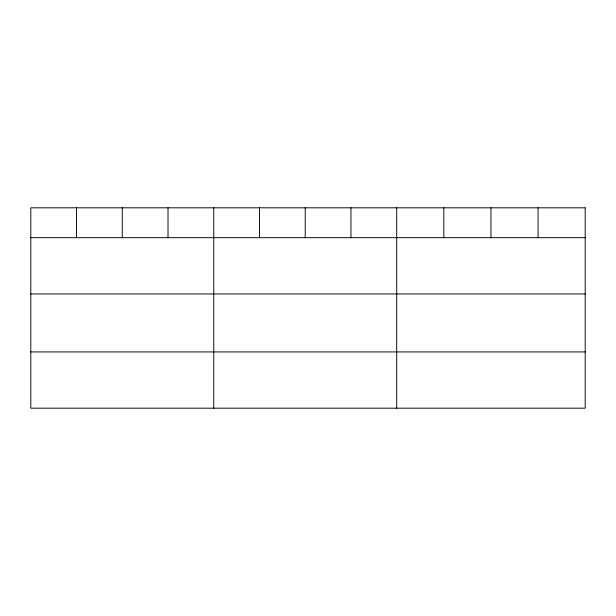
<?xml version="1.0" encoding="UTF-8"?>
<svg xmlns="http://www.w3.org/2000/svg" width="616" height="616" viewBox="0 0 616 616"><rect width="100%" height="100%" fill="white"/><g stroke="black" fill="none" stroke-linecap="round" stroke-linejoin="round"><path stroke-width="0.92" d="M30.8 237.676L585.2 237.676M30.8 293.947L585.2 293.947M30.8 351.921L585.2 351.921M538.076 207.808L538.076 237.676M490.952 207.808L490.952 237.676M443.828 207.808L443.828 237.676M396.704 207.808L396.704 408.192M350.966 207.808L350.966 237.676M305.228 207.808L305.228 237.676M259.49 207.808L259.49 237.676M213.752 207.808L213.752 408.192M168.014 207.808L168.014 237.676M122.276 207.808L122.276 237.676M76.538 207.808L76.538 237.676M585.2 207.808L30.8 207.808L30.8 408.192L585.2 408.192L585.2 207.808"/></g></svg>
